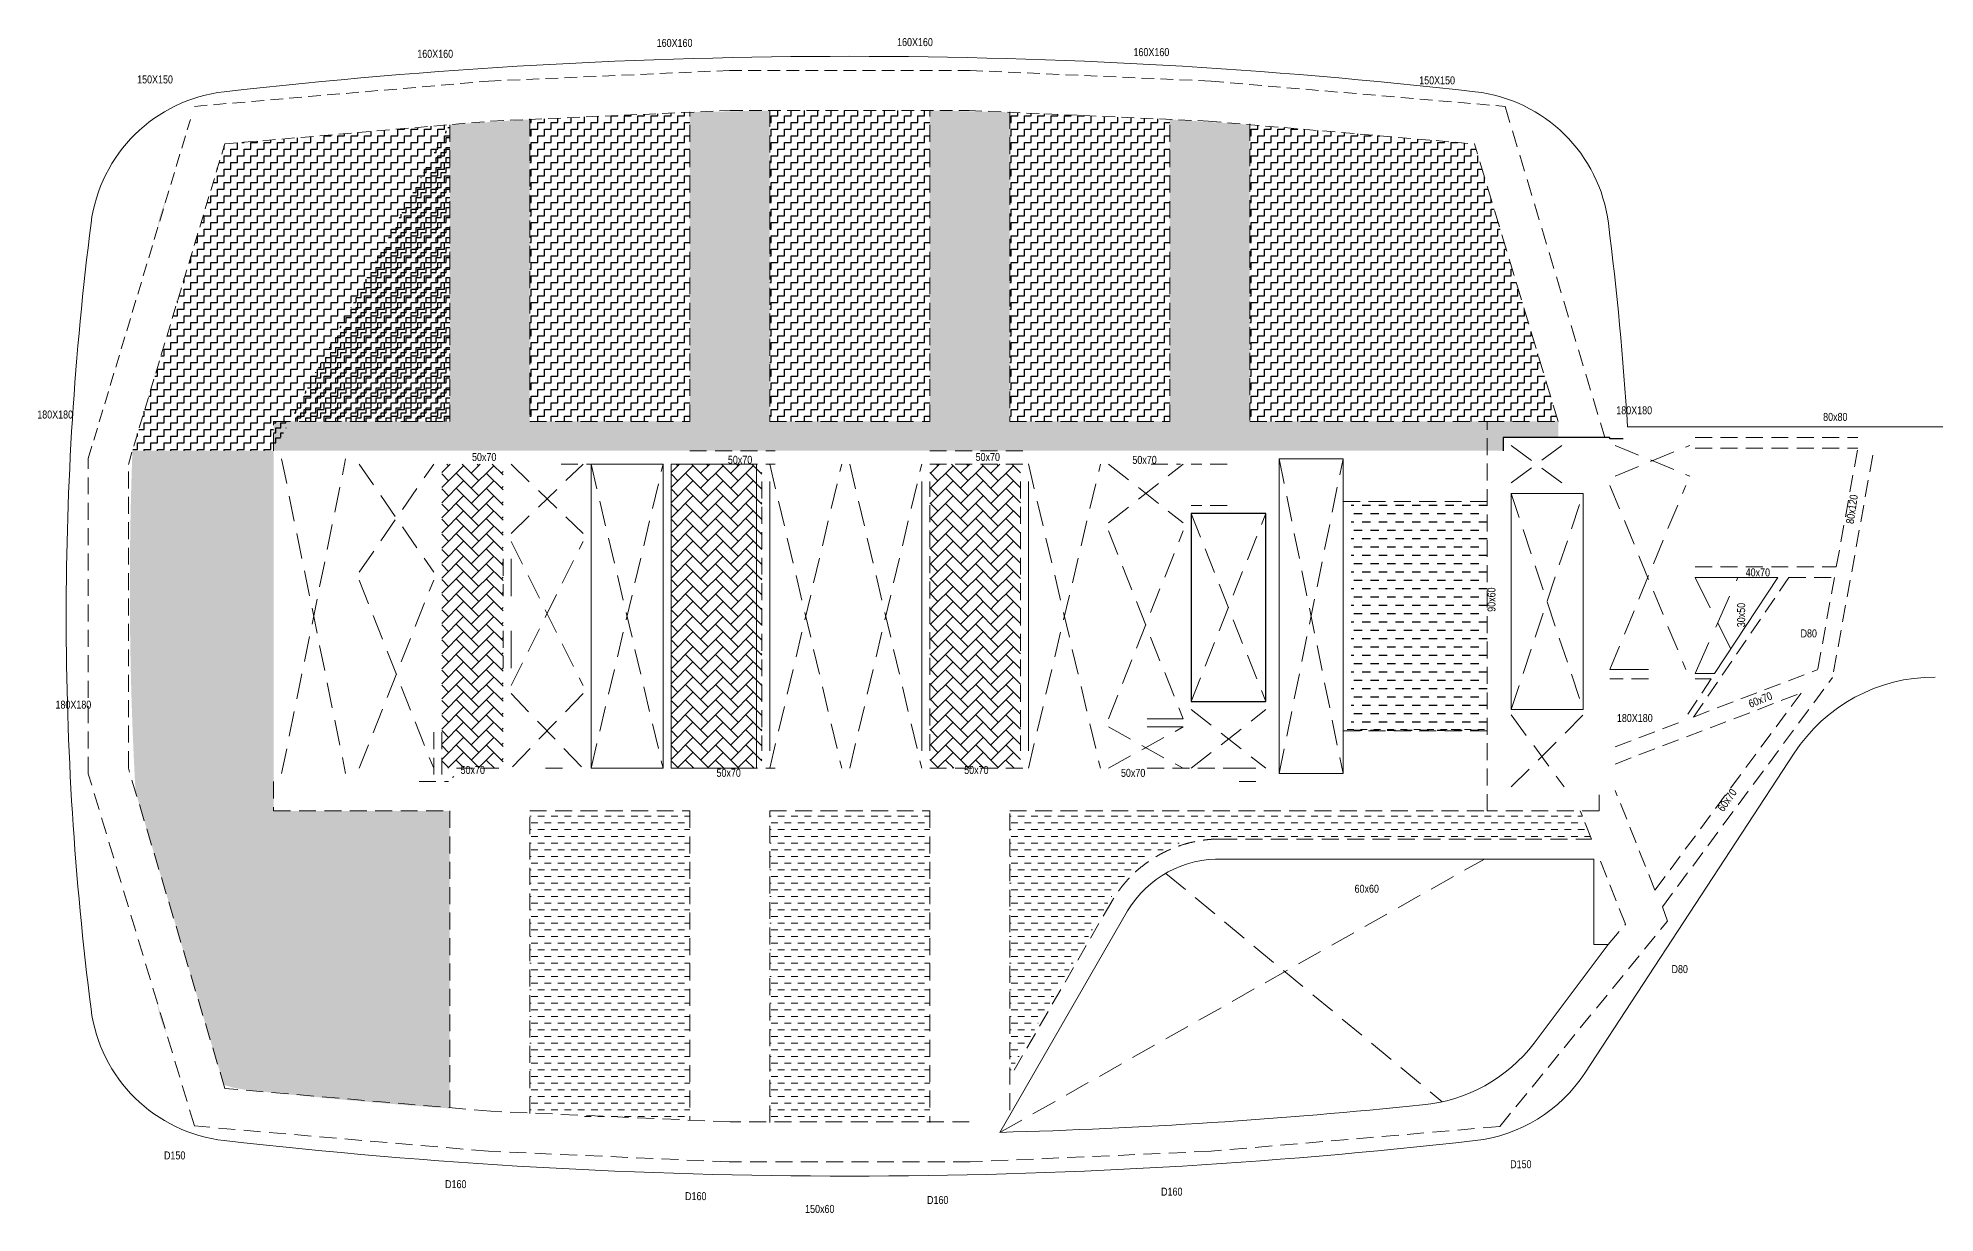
# Model space of a CAD drawing. Header units: millimetres. Extents: x 28762 to 194434, y 6354 to 79667.
# Drawn here: x 28762 to 99896, y 35634 to 79667 of the extents above; entities that cross this region are included whole.
import ezdxf
from ezdxf.enums import TextEntityAlignment as Align

# ---------------------------------------------------------------- set-up
doc = ezdxf.new("R2010")
doc.units = ezdxf.units.MM
doc.header["$MEASUREMENT"] = 0
doc.linetypes.add('DASHED2', pattern=[9.525, 6.35, -3.175])
doc.linetypes.add('HIDDEN2', pattern=[4.7625, 3.175, -1.5875])
doc.layers.get('0').update_dxf_attribs({"linetype": 'CONTINUOUS'})
for name, color, linetype, lineweight in [('NDC_S_BEAM', 3, 'HIDDEN2', 20), ('NDC_S_HATCH COLUMN AND WALL', 251, 'CONTINUOUS', 13), ('NDC_S_HATCH MATERIAL', 8, 'CONTINUOUS', 13), ('NDC_S_OPENING', 9, 'DASHED2', 13), ('NDC_S_SLAB', 2, 'CONTINUOUS', 20)]:
    doc.layers.add(name, color=color, linetype=linetype, lineweight=lineweight)
doc.layers.add('ten dam', color=31, linetype='CONTINUOUS', plot=False)
doc.styles.add('$2$ARIAL', font='arial.ttf', dxfattribs={"width": 0.8})
pattern_1 = [(0, (0, 0), (250, 250), [250, -250]), (90, (250, 0), (-250, 250), [250, -250])]

msp = doc.modelspace()

# ---------------------------------------------------------------- hatches: boundary and pattern name
at = {"layer": 'NDC_S_HATCH MATERIAL'}
h = msp.add_hatch(dxfattribs=at)
h.set_pattern_fill('DASH', color=256, scale=2000)
edge = h.paths.add_edge_path(flags=17)
edge.add_line((33592, 42337), (33229, 43540))
edge.add_arc((135444, 58000), 103233, 188.05182, 188.0837)
edge.add_arc((36988, 44016), 3789, 188.0837, 206.3124)
edge = h.paths.add_edge_path()
edge.add_arc((168344, 59051), 136136, 177.83235, 183.21666)
edge.add_line((32422, 51412), (35730, 40443))
edge.add_arc((36988, 44016), 3789, 250.60612, 263.732)
edge.add_arc((59200, 246244), 207233, 263.732, 265.84917)
edge.add_line((44200, 39555), (44200, 50700))
edge.add_line((44200, 50700), (37600, 50700))
edge.add_line((37600, 50700), (37600, 51800))
edge.add_line((37600, 51800), (37600, 64200))
edge.add_line((37600, 64200), (32305, 64200))
edge = h.paths.add_edge_path()
edge.add_line((33230, 72463), (33590, 73660))
edge.add_arc((36988, 71984), 3789, 153.74128, 171.9163)
edge.add_line((33237, 72517), (33230, 72463))
h = msp.add_hatch(dxfattribs=at)
h.set_pattern_fill('AR-HBONE', color=256, scale=100)
h.set_pattern_definition([(45, (-9300, 6e-05), (0, 565.6854), [1200, -400]), (135, (-9017.16, 282.84), (4e-14, 565.6854), [1200, -400])])
h.paths.add_polyline_path([(43900, 63700), (46200, 63700), (46200, 52300), (43900, 52300)])
h = msp.add_hatch(dxfattribs=at)
h.set_pattern_fill('AR-HBONE', color=256, scale=100)
h.set_pattern_definition([(45, (-700, 6e-05), (0, 565.6854), [1200, -400]), (135, (-417.16, 282.84), (4e-14, 565.6854), [1200, -400])])
h.paths.add_polyline_path([(52500, 63700), (55900, 63700), (55900, 52300), (52500, 52300)])
h = msp.add_hatch(dxfattribs=at)
h.set_pattern_fill('AR-HBONE', color=256, scale=100)
h.paths.add_polyline_path([(62200, 63700), (65600, 63700), (65600, 58400), (62200, 58400)])
h = msp.add_hatch(dxfattribs=at)
h.set_pattern_fill('AR-HBONE', color=256, scale=100)
h.paths.add_polyline_path([(62200, 58400), (65600, 58400), (65600, 52300), (62200, 52300)])
h = msp.add_hatch(dxfattribs=at)
h.set_pattern_fill('DASH', color=256, scale=2000)
h.paths.add_polyline_path([(53200, 50700), (47200, 50700), (47200, 39359, 0.007245), (53200, 39098)])
h.paths.add_polyline_path([(62200, 50700), (56200, 50700), (56200, 39033, 0.007239), (62200, 39033)])
h = msp.add_hatch(dxfattribs=at)
h.set_pattern_fill('DASH', color=256, scale=2000)
edge = h.paths.add_edge_path()
edge.add_line((73091, 49750), (86974, 49750))
edge.add_line((86974, 49750), (86595, 50700))
edge.add_line((86595, 50700), (83100, 50700))
edge.add_line((83100, 50700), (65200, 50700))
edge.add_line((65200, 50700), (65187, 40875))
edge.add_line((65187, 40875), (68936, 47353))
edge.add_arc((73078, 44973), 4777, 89.84312, 150.11168, ccw=False)
at = {"layer": 'ten dam'}
h = msp.add_hatch(dxfattribs=at)
h.set_pattern_fill('HEX', color=251, scale=1500)
h.paths.add_polyline_path([(37600, 64200), (37600, 65300), (44200, 65300), (44200, 76419), (47200, 76616), (47200, 65300), (53200, 65300), (53200, 76883), (56200, 76950), (56200, 65300), (62200, 65300), (62200, 76950), (65200, 76883), (65200, 65300), (71200, 65300), (71200, 76616), (74200, 76419), (74200, 65300), (85765, 65300), (85765, 64700), (83700, 64700), (83700, 64200)])
h = msp.add_hatch(dxfattribs=at)
h.set_pattern_fill('ZIGZAG', color=251, scale=2000)
h.set_pattern_definition(pattern_1)
h.paths.add_polyline_path([(47200, 76616), (53200, 76883), (53200, 65300), (47200, 65300)])
h = msp.add_hatch(dxfattribs=at)
h.set_pattern_fill('ZIGZAG', color=251, scale=2000)
h.set_pattern_definition(pattern_1)
h.paths.add_polyline_path([(56200, 76950), (56200, 65300), (62200, 65300), (62200, 76950)])
h = msp.add_hatch(dxfattribs=at)
h.set_pattern_fill('ZIGZAG', color=251, scale=2000)
h.set_pattern_definition(pattern_1)
h.paths.add_polyline_path([(65200, 76883), (71200, 76616), (71200, 65300), (65200, 65300)])
h = msp.add_hatch(dxfattribs=at)
h.set_pattern_fill('ZIGZAG', color=251, scale=2000)
h.set_pattern_definition(pattern_1)
h.paths.add_polyline_path([(32305, 64200), (35771, 75696), (44200, 76419), (44200, 65300), (37600, 65300), (37600, 64200)])
h = msp.add_hatch(dxfattribs=at)
h.set_pattern_fill('ZIGZAG', color=251, scale=1500)
h.set_pattern_definition([(0, (0, 0), (187.5, 187.5), [187.5, -187.5]), (90, (187.5, 0), (-187.5, 187.5), [187.5, -187.5])])
edge = h.paths.add_edge_path()
edge.add_line((37600, 64200), (37600, 65300))
edge.add_line((37600, 65300), (44200, 65300))
edge.add_line((44200, 65300), (44200, 76445))
h = msp.add_hatch(dxfattribs=at)
h.set_pattern_fill('ZIGZAG', color=251, scale=2000)
h.set_pattern_definition(pattern_1)
h.paths.add_polyline_path([(74200, 76419), (74200, 65300), (85765, 65300), (82629, 75696)])
h = msp.add_hatch(dxfattribs=at)
h.set_pattern_fill('DASH', color=251, scale=2500)
h.set_pattern_definition([(0, (-19400, 15600), (312.5, 312.5), [312.5, -312.5])])
h.paths.add_polyline_path([(83100, 62300), (78000, 62300), (78000, 53700), (83100, 53700)])

# ---------------------------------------------------------------- linework, layer by layer
for p, q in [((87700, 64700), (83700, 64700)), ((83700, 64700), (83700, 64200)), ((87700, 64650), (87700, 64700)), ((88196, 64650), (87700, 64650))]:
    msp.add_line(p, q)
at = {"layer": 'NDC_S_BEAM', "ltscale": 150}
for p, q in [((45652, 78049), (54684, 78450)), ((54684, 78450), (63717, 78450)), ((63717, 78450), (72749, 78049)), ((34629, 77104), (45652, 78049)), ((72749, 78049), (83771, 77104)), ((45749, 76551), (54717, 76950)), ((54717, 76950), (63684, 76950)), ((63684, 76950), (72652, 76551)), ((30651, 63911), (34482, 76616)), ((35771, 75696), (45749, 76551)), ((72652, 76551), (82629, 75696)), ((32151, 63689), (35771, 75696))]:
    msp.add_line(p, q, dxfattribs=at)
at = {"layer": 'NDC_S_BEAM', "ltscale": 200}
for p, q in [((83771, 77104), (87513, 64700)), ((53200, 64200), (56400, 64200)), ((62200, 64200), (65900, 64200)), ((90900, 64700), (97000, 64700)), ((90900, 64300), (97000, 64300)), ((96090, 55915), (97610, 64300)), ((96194, 59850), (97000, 64300)), ((30651, 52089), (30651, 63911)), ((32151, 52311), (32151, 63689)), ((48376, 63700), (49476, 63700)), ((48376, 63700), (49476, 63700)), ((53200, 63700), (56400, 63700)), ((62200, 63700), (65900, 63700)), ((70498, 63700), (71600, 63700)), ((73350, 63700), (72000, 63700)), ((52500, 52950), (52500, 63050)), ((55900, 63050), (55900, 52950)), ((56200, 63050), (56200, 52950)), ((61900, 52950), (61900, 63050)), ((62200, 52950), (62200, 63050)), ((65600, 63050), (65600, 52950)), ((65900, 63050), (65900, 52950)), ((73350, 62150), (72000, 62150)), ((77700, 62300), (83100, 62300)), ((46200, 60150), (46200, 58750)), ((90900, 59850), (96194, 59850)), ((90837, 54221), (94411, 59450)), ((94411, 59450), (96121, 59450)), ((95500, 56022), (96121, 59450)), ((46200, 57450), (46200, 56050)), ((89151, 55650), (87700, 55650)), ((89674, 47105), (96051, 55700)), ((91495, 55650), (90460, 54078)), ((90837, 54221), (95500, 56000)), ((91495, 55650), (90900, 55650)), ((87902, 52460), (94872, 55118)), ((89394, 47735), (94872, 55118)), ((87902, 53102), (90460, 54078)), ((43600, 53650), (43600, 51950)), ((43900, 53650), (43900, 51950)), ((77700, 53700), (83100, 53700)), ((34630, 38896), (30651, 52089)), ((35772, 40304), (32151, 52311)), ((44450, 52300), (46200, 52300)), ((47798, 52300), (48601, 52300)), ((53200, 52300), (56400, 52300)), ((62200, 52300), (65900, 52300)), ((70350, 52300), (73801, 52300)), ((73798, 52300), (74601, 52300)), ((43051, 51800), (44151, 51800)), ((73798, 51800), (74601, 51800)), ((89394, 47735), (87902, 51470)), ((87014, 49650), (86595, 50700)), ((73091, 49650), (87014, 49650)), ((88290, 46455), (87250, 49059)), ((69023, 47303), (65200, 40694)), ((89674, 47105), (89860, 46568)), ((83580, 38880), (89860, 46568)), ((87638, 45700), (88290, 46455)), ((45749, 39449), (35772, 40304)), ((54717, 39050), (45749, 39449)), ((45652, 37951), (34630, 38896)), ((63684, 39050), (54717, 39050)), ((83580, 38880), (72749, 37951)), ((54684, 37550), (45652, 37951)), ((72749, 37951), (63717, 37550)), ((63717, 37550), (54684, 37550))]:
    msp.add_line(p, q, dxfattribs=at)
for points in [[(47200, 76641), (47200, 65300), (53200, 65300), (53200, 76902)], [(56200, 76967), (56200, 65300), (62200, 65300), (62200, 76967)], [(65200, 76902), (65200, 65300), (71200, 65300), (71200, 76641)], [(37600, 64200), (37600, 65300), (44200, 65300), (44200, 76445)], [(74200, 76445), (74200, 65300), (83100, 65300)], [(87300, 51302), (87300, 50700), (83100, 50700), (83100, 65300), (85765, 65300), (82629, 75696)], [(37600, 51800), (37600, 50700), (44200, 50700), (44200, 39555)], [(47200, 39359), (47200, 50700), (53200, 50700), (53200, 39098)], [(56200, 39033), (56200, 50700), (62200, 50700), (62200, 39033)], [(65200, 39495), (65200, 50700), (83100, 50700)]]:
    msp.add_lwpolyline(points, dxfattribs=at)
msp.add_arc((73091, 44950), 4700, 90, 149.9548, dxfattribs=at)
at = {"layer": 'NDC_S_HATCH COLUMN AND WALL', "linetype": 'Continuous', "ltscale": 500}
msp.add_line((44305, 51950), (44351, 51996), dxfattribs=at)
at = {"layer": 'NDC_S_HATCH MATERIAL', "linetype": 'Continuous'}
for p, q in [((77850, 53750), (78100, 53750)), ((78350, 53750), (78600, 53750)), ((78850, 53750), (79100, 53750)), ((79350, 53750), (79600, 53750)), ((79850, 53750), (80100, 53750)), ((80350, 53750), (80600, 53750)), ((80850, 53750), (81100, 53750)), ((81350, 53750), (81600, 53750)), ((81750, 53750), (82000, 53750)), ((81850, 53750), (82100, 53750)), ((82250, 53750), (82500, 53750)), ((82750, 53750), (83000, 53750))]:
    msp.add_line(p, q, dxfattribs=at)
at = {"layer": 'NDC_S_HATCH MATERIAL'}
msp.add_lwpolyline([(52500, 63700), (55700, 63700), (55700, 52300), (52500, 52300)], close=True, dxfattribs=at)
at = {"layer": 'NDC_S_OPENING', "ltscale": 150}
for p, q in [((84000, 63000), (85900, 64400)), ((84000, 64400), (85900, 63000)), ((84000, 63000), (85900, 64400)), ((84000, 64400), (85900, 63000)), ((87900, 64400), (90700, 63250)), ((87900, 63250), (90700, 64400)), ((37900, 52100), (40300, 63900)), ((37900, 63900), (40300, 52100)), ((37900, 52100), (40300, 63900)), ((37900, 63900), (40300, 52100)), ((40801, 63700), (43600, 59650)), ((40812, 59650), (43600, 63700)), ((46500, 63700), (49200, 61100)), ((46500, 61100), (49200, 63700)), ((49500, 52300), (52200, 63700)), ((49500, 63700), (52200, 52300)), ((56200, 63700), (58900, 52300)), ((56200, 52300), (58900, 63700)), ((59200, 63700), (61900, 52300)), ((59200, 52300), (61900, 63700)), ((65899, 63703), (68601, 52300)), ((65901, 52300), (68601, 63700)), ((68900, 63700), (71700, 61500)), ((68900, 61500), (71700, 63700)), ((75300, 63900), (77700, 52100)), ((75300, 52100), (77700, 63900)), ((84000, 54500), (86700, 62600)), ((84000, 62600), (86700, 54500)), ((87700, 62900), (90550, 56000)), ((87702, 56000), (90550, 62900)), ((68900, 61200), (71700, 54150)), ((68900, 54150), (71700, 61200)), ((72000, 61850), (74800, 54800)), ((72000, 54800), (74800, 61850)), ((46500, 55400), (49200, 60800)), ((46500, 60800), (49200, 55400)), ((40801, 52300), (43600, 59350)), ((40801, 59350), (43600, 52300)), ((46500, 55100), (49200, 52300)), ((49200, 55100), (46500, 52300)), ((72000, 54500), (74800, 52300)), ((72000, 52300), (74800, 54500)), ((84000, 54300), (85990, 51600)), ((84000, 51600), (86700, 54300)), ((84000, 54300), (85990, 51600)), ((84000, 51600), (86700, 54300)), ((68900, 53850), (71700, 52300)), ((68900, 52300), (71700, 53850)), ((64827, 38650), (83000, 48900)), ((71054, 48363), (81419, 39803))]:
    msp.add_line(p, q, dxfattribs=at)
at = {"layer": 'NDC_S_OPENING', "ltscale": 200}
for p, q in [((90900, 59450), (92230, 56795)), ((90900, 55850), (92502, 59450))]:
    msp.add_line(p, q, dxfattribs=at)
at = {"layer": 'NDC_S_SLAB', "ltscale": 200}
for p, q in [((49500, 63700), (49500, 52300)), ((52200, 63700), (49500, 63700)), ((49500, 63700), (49500, 52300)), ((52200, 52300), (52200, 63700)), ((75300, 63900), (77700, 63900)), ((75300, 52100), (75300, 63900)), ((75300, 63900), (77700, 63900)), ((75300, 52100), (75300, 63900)), ((77700, 63900), (77700, 52100)), ((77700, 63900), (77700, 52100)), ((56200, 63050), (56200, 52950)), ((61900, 52950), (61900, 63050)), ((61900, 52950), (61900, 63050)), ((65900, 63050), (65900, 52950)), ((65900, 63050), (65900, 52950)), ((46500, 60150), (46500, 58750)), ((46500, 57450), (46500, 56050)), ((70350, 54150), (71700, 54150)), ((70350, 53850), (71700, 53850)), ((49500, 52300), (52200, 52300)), ((77700, 52100), (75300, 52100)), ((77700, 52100), (75300, 52100))]:
    msp.add_line(p, q, dxfattribs=at)
at = {"layer": 'NDC_S_SLAB', "ltscale": 150}
for p, q in [((93998, 59450), (90900, 59450)), ((91627, 55850), (93998, 59450)), ((87700, 56000), (89151, 56000)), ((90900, 55850), (91627, 55850))]:
    msp.add_line(p, q, dxfattribs=at)
at = {"layer": 'NDC_S_SLAB'}
msp.add_line((86765, 40881), (94609, 52862), dxfattribs=at)
at = {"layer": 'NDC_S_SLAB', "ltscale": 10}
for p, q in [((87100, 48900), (73193, 48900)), ((87100, 45700), (87100, 48900)), ((69622, 46955), (64831, 38658)), ((84866, 41996), (87638, 45700)), ((87638, 45700), (87100, 45700))]:
    msp.add_line(p, q, dxfattribs=at)
at = {"layer": 'NDC_S_SLAB'}
msp.add_lwpolyline([(88365, 65100), (150343, 65100), (150343, 66200), (150700, 66200), (182550, 58108), (182550, 39250)], dxfattribs=at)
msp.add_lwpolyline([(84000, 62600), (86700, 62600), (86700, 54500), (84000, 54500)], close=True, dxfattribs=at)
msp.add_lwpolyline([(84000, 62600), (86700, 62600), (86700, 54500), (84000, 54500)], close=True, dxfattribs=at)
for centre, radius, start, end in [((59200, -128700), 207680, 83.51554, 96.48446), ((36387, 72008), 5680, 96.48446, 172.75019), ((82013, 72008), 5680, 7.24981, 83.51554), ((146500, 58000), 116680, 172.75019, 180), ((-29235, 57875), 117822, 3.51589, 7.24067), ((146500, 58000), 116680, 180, 187.24981), ((99896, 49400), 6320, 90, 146.78682), ((36387, 43992), 5680, 187.24981, 263.51554), ((82013, 43992), 5680, 276.48446, 326.78682), ((59200, 244700), 207680, 263.51554, 276.48446)]:
    msp.add_arc(centre, radius, start, end, dxfattribs=at)
at = {"layer": 'NDC_S_SLAB', "ltscale": 10}
for centre, radius, start, end in [((73053, 44905), 3998, 87.99479, 149.14027), ((80108, 45669), 6011, 275.43553, 322.33456), ((59217, 247981), 209398, 271.5364, 275.88238)]:
    msp.add_arc(centre, radius, start, end, dxfattribs=at)
at = {"layer": 'ten dam'}
msp.add_lwpolyline([(74800, 61850), (72000, 61850), (72000, 54800), (74800, 54800)], close=True, dxfattribs=at)

# ---------------------------------------------------------------- texts
at = {"layer": 'ten dam', "style": '$2$ARIAL', "width": 0.8}
for s, p in [('160X160', (43657, 79074)), ('160X160', (52634, 79482)), ('160X160', (61647, 79513)), ('160X160', (70512, 79137)), ('150X150', (33152, 78114)), ('150X150', (81225, 78079)), ('180X180', (29407, 65557)), ('180X180', (88615, 65716)), ('80x80', (96156, 65467)), ('50x70', (45494, 63965)), ('50x70', (64377, 63965)), ('50x70', (55089, 63860)), ('50x70', (70255, 63857)), ('D80', (95160, 57356)), ('180X180', (30090, 54684)), ('180X180', (88637, 54184)), ('50x70', (45066, 52237)), ('50x70', (54661, 52131)), ('50x70', (63949, 52237)), ('50x70', (69827, 52128)), ('60x60', (78587, 47786)), ('D80', (90322, 44775)), ('D150', (33889, 37794)), ('D150', (84365, 37465)), ('D160', (44429, 36717)), ('D160', (53428, 36267)), ('150x60', (58078, 35789)), ('D160', (62500, 36124))]:
    msp.add_text(s, height=300, dxfattribs=at).set_placement(p, align=Align.MIDDLE_CENTER)
for s, rotation, p in [('80x120', 81.45866, (96776, 62011)), ('40x70', 360, (93251, 59641)), ('90x60', 90, (83263, 58620)), ('30x50', 90, (92625, 58042)), ('60x70', 21.9874, (93345, 54869)), ('60x70', 55.0625, (92097, 51107)), ('D160', 360, (71276, 36436))]:
    msp.add_text(s, height=300, rotation=rotation, dxfattribs=at).set_placement(p, align=Align.MIDDLE_CENTER)

doc.saveas('drawing.dxf')
